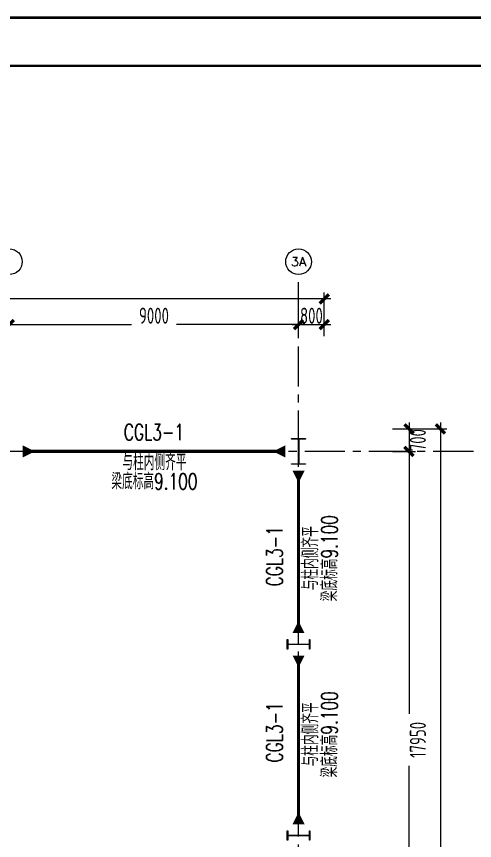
# Model space of a CAD drawing. Extents: x -1201378 to 2367219, y -619313 to 244905.
# Drawn here: x 807463 to 821719, y -195554 to -169915 of the extents above; entities that cross this region are included whole.
import ezdxf
from ezdxf.enums import TextEntityAlignment as Align

# ---------------------------------------------------------------- set-up
doc = ezdxf.new("R2010")
doc.units = 0
doc.header["$LTSCALE"] = 1000
doc.linetypes.add('CENTER', pattern=[2, 1.25, -0.25, 0.25, -0.25])
doc.layers.get('0').update_dxf_attribs({"linetype": 'CONTINUOUS'})
doc.layers.get('Defpoints').update_dxf_attribs({"linetype": 'CONTINUOUS'})
doc.layers.add('0-cxFrame', color=155, linetype='CONTINUOUS')
doc.layers.add('A-WINDOW', color=140, linetype='CONTINUOUS')
for name, color, linetype, lineweight in [('0-cxText', 131, 'CONTINUOUS', 25), ('S-axis', 111, 'CONTINUOUS', 0), ('S-bea', 40, 'CONTINUOUS', 0), ('S-col', 2, 'CONTINUOUS', 0), ('S-dote', 5, 'CENTER', 0), ('THIN', 7, 'CONTINUOUS', 0), ('梁', 4, 'CONTINUOUS', 18)]:
    doc.layers.add(name, color=color, linetype=linetype, lineweight=lineweight)
doc.styles.add('_TCH_AXIS', font='COMPLEX', dxfattribs={"bigfont": 'GBCBIG'})
doc.styles.add('cx_tuming', font='simhei.ttf')
doc.styles.add('cx_tuqian1', font='')
doc.styles.add('TSSD_Dimension', font='tssdeng.shx', dxfattribs={"width": 0.7, "bigfont": 'hztxt.shx'})
doc.styles.add('TSSD_Rein', font='tj-romans1.shx', dxfattribs={"width": 0.7, "bigfont": 'tj-hztxt.shx'})
doc.styles.add('黑体', font='simhei.ttf', dxfattribs={"width": 0.8})
doc.styles.get('cx_tuqian1').set_extended_font_data('SimSun')
doc.dimstyles.new('TSSD_200_200', dxfattribs={"dimtxt": 500, "dimasz": 200, "dimexe": 200, "dimexo": 500, "dimgap": 200, "dimtad": 1, "dimdec": 0, "dimzin": 0, "dimdsep": 46, "dimtxsty": 'TSSD_Dimension', "dimblk": 'ARCHTICK', "dimcen": 0, "dimdle": 200, "dimclrt": 7, "dimadec": 0, "dimazin": 0, "dimtfac": 1, "dimtdec": 0, "dimtix": 1, "dimtmove": 2, "dimatfit": 3, "dimfxl": 1, "dimtolj": 1, "dimtzin": 0, "dimarcsym": 0})

# ---------------------------------------------------------------- blocks, each defined once
blk = doc.blocks.new('w42343243')
at = {"layer": 'S-col'}
blk.add_lwpolyline([(-165069, 621020), (-164639, 621020), (-164639, 621002), (-164848, 621002), (-164848, 620238), (-164639, 620238), (-164639, 620220), (-165069, 620220), (-165069, 620238), (-164860, 620238), (-164860, 621002), (-165069, 621002)], close=True, dxfattribs=at)
blk = doc.blocks.new('42343')
at = {"layer": 'A-WINDOW'}
blk.add_blockref('w42343243', (36000, 100), dxfattribs=at)
blk = doc.blocks.new('_ArchTick')
at = {"color": 0, "linetype": 'ByBlock', "const_width": 0.5}
blk.add_lwpolyline([(-0.71, -0.71), (0.71, 0.71)], dxfattribs=at)
blk = doc.blocks.new('*D509')
at = {"layer": 'Defpoints', "color": 0, "transparency": 16777216}
for p in [(-81336, -282748), (-81336, -283448), (-80320, -283448)]:
    blk.add_point(p, dxfattribs=at)
at = {"layer": 'S-axis', "color": 0, "lineweight": -2, "transparency": 16777216}
for p, q in [((-80320, -282548), (-80320, -283648)), ((-80836, -282748), (-80120, -282748)), ((-80836, -283448), (-80120, -283448))]:
    blk.add_line(p, q, dxfattribs=at)
at = {"layer": 'S-axis', "color": 0, "lineweight": -2, "transparency": 16777216, "xscale": 200, "yscale": 200, "zscale": 200}
for p, rotation in [((-80320, -282748), 90), ((-80320, -283448), 270)]:
    blk.add_blockref('_ArchTick', p, dxfattribs=dict(at, rotation=rotation))
at = {"layer": 'S-axis', "color": 7, "transparency": 16777216, "insert": (-80045, -283098), "char_height": 500, "attachment_point": 5, "rotation": 90, "style": 'TSSD_Dimension'}
blk.add_mtext('\\A1;700', dxfattribs=at)
blk = doc.blocks.new('*D510')
at = {"layer": 'Defpoints', "color": 0, "transparency": 16777216}
for p in [(-81336, -283448), (-81336, -301398), (-80320, -301398)]:
    blk.add_point(p, dxfattribs=at)
at = {"layer": 'S-axis', "color": 0, "lineweight": -2, "transparency": 16777216}
for p, q in [((-80320, -283248), (-80320, -291617)), ((-80836, -283448), (-80120, -283448)), ((-80320, -301598), (-80320, -293229)), ((-80836, -301398), (-80120, -301398))]:
    blk.add_line(p, q, dxfattribs=at)
at = {"layer": 'S-axis', "color": 0, "lineweight": -2, "transparency": 16777216, "xscale": 200, "yscale": 200, "zscale": 200}
for p, rotation in [((-80320, -283448), 90), ((-80320, -301398), 270)]:
    blk.add_blockref('_ArchTick', p, dxfattribs=dict(at, rotation=rotation))
at = {"layer": 'S-axis', "color": 7, "transparency": 16777216, "insert": (-80045, -292423), "char_height": 500, "attachment_point": 5, "rotation": 90, "style": 'TSSD_Dimension'}
blk.add_mtext('\\A1;17950', dxfattribs=at)
blk = doc.blocks.new('*D457')
at = {"layer": 'Defpoints', "color": 0, "transparency": 16777216}
for p in [(-81236, -282748), (-81236, -355948), (-79341, -355948)]:
    blk.add_point(p, dxfattribs=at)
at = {"layer": 'S-axis', "color": 0, "lineweight": -2, "transparency": 16777216}
for p, q in [((-79341, -282548), (-79341, -318516)), ((-80736, -282748), (-79141, -282748)), ((-79341, -356148), (-79341, -320181)), ((-80736, -355948), (-79141, -355948))]:
    blk.add_line(p, q, dxfattribs=at)
at = {"layer": 'S-axis', "color": 0, "lineweight": -2, "transparency": 16777216, "xscale": 200, "yscale": 200, "zscale": 200}
for p, rotation in [((-79341, -282748), 90), ((-79341, -355948), 270)]:
    blk.add_blockref('_ArchTick', p, dxfattribs=dict(at, rotation=rotation))
at = {"layer": 'S-axis', "color": 7, "transparency": 16777216, "insert": (-79066, -319348), "char_height": 500, "attachment_point": 5, "rotation": 90, "style": 'TSSD_Dimension'}
blk.add_mtext('\\A1;73200', dxfattribs=at)
blk = doc.blocks.new('*D481')
at = {"layer": 'Defpoints', "color": 0, "transparency": 16777216}
for p in [(-83758, -279500), (-92758, -280358), (-83758, -280358)]:
    blk.add_point(p, dxfattribs=at)
at = {"layer": 'S-axis', "color": 0, "lineweight": -2, "transparency": 16777216}
for p, q in [((-92758, -279858), (-92758, -279300)), ((-83758, -279858), (-83758, -279300)), ((-92958, -279500), (-88957, -279500)), ((-83558, -279500), (-87560, -279500))]:
    blk.add_line(p, q, dxfattribs=at)
at = {"layer": 'S-axis', "color": 0, "lineweight": -2, "transparency": 16777216, "xscale": 200, "yscale": 200, "zscale": 200, "rotation": 180}
blk.add_blockref('_ArchTick', (-92758, -279500), dxfattribs=at)
at = {"layer": 'S-axis', "color": 0, "lineweight": -2, "transparency": 16777216, "xscale": 200, "yscale": 200, "zscale": 200}
blk.add_blockref('_ArchTick', (-83758, -279500), dxfattribs=at)
at = {"layer": 'S-axis', "color": 7, "transparency": 16777216, "insert": (-88258, -279225), "char_height": 500, "attachment_point": 5, "style": 'TSSD_Dimension'}
blk.add_mtext('\\A1;9000', dxfattribs=at)
blk = doc.blocks.new('*D482')
at = {"layer": 'Defpoints', "color": 0, "transparency": 16777216}
for p in [(-82958, -279500), (-83758, -280358), (-82958, -280358)]:
    blk.add_point(p, dxfattribs=at)
at = {"layer": 'S-axis', "color": 0, "lineweight": -2, "transparency": 16777216}
for p, q in [((-83758, -279858), (-83758, -279300)), ((-82958, -279858), (-82958, -279300)), ((-83958, -279500), (-82758, -279500))]:
    blk.add_line(p, q, dxfattribs=at)
at = {"layer": 'S-axis', "color": 0, "lineweight": -2, "transparency": 16777216, "xscale": 200, "yscale": 200, "zscale": 200, "rotation": 180}
blk.add_blockref('_ArchTick', (-83758, -279500), dxfattribs=at)
at = {"layer": 'S-axis', "color": 0, "lineweight": -2, "transparency": 16777216, "xscale": 200, "yscale": 200, "zscale": 200}
blk.add_blockref('_ArchTick', (-82958, -279500), dxfattribs=at)
at = {"layer": 'S-axis', "color": 7, "transparency": 16777216, "insert": (-83358, -279225), "char_height": 500, "attachment_point": 5, "style": 'TSSD_Dimension'}
blk.add_mtext('\\A1;800', dxfattribs=at)
blk = doc.blocks.new('*D483')
at = {"layer": 'Defpoints', "color": 0, "transparency": 16777216}
for p in [(-82958, -278700), (-268658, -280258), (-82958, -280258)]:
    blk.add_point(p, dxfattribs=at)
at = {"layer": 'S-axis', "color": 0, "lineweight": -2, "transparency": 16777216}
for p, q in [((-268858, -278700), (-176749, -278700)), ((-268658, -279758), (-268658, -278500)), ((-82758, -278700), (-174868, -278700)), ((-82958, -279758), (-82958, -278500))]:
    blk.add_line(p, q, dxfattribs=at)
at = {"layer": 'S-axis', "color": 0, "lineweight": -2, "transparency": 16777216, "xscale": 200, "yscale": 200, "zscale": 200, "rotation": 180}
blk.add_blockref('_ArchTick', (-268658, -278700), dxfattribs=at)
at = {"layer": 'S-axis', "color": 0, "lineweight": -2, "transparency": 16777216, "xscale": 200, "yscale": 200, "zscale": 200}
blk.add_blockref('_ArchTick', (-82958, -278700), dxfattribs=at)
at = {"layer": 'S-axis', "color": 7, "transparency": 16777216, "insert": (-175808, -278425), "char_height": 500, "attachment_point": 5, "style": 'TSSD_Dimension'}
blk.add_mtext('\\A1;185700', dxfattribs=at)
blk = doc.blocks.new('TK22.A0 L(Dragon)')
at = {"layer": '0-cxFrame', "color": 7, "const_width": 0.5}
blk.add_lwpolyline([(0, 0), (-1486, 0), (-1486, 841), (0, 841)], close=True, dxfattribs=at)
at = {"layer": '0-cxFrame', "const_width": 0.5}
blk.add_lwpolyline([(-80, 10), (-1466, 10), (-1466, 831), (-80, 831)], close=True, dxfattribs=at)
at = {"style": '黑体', "flags": 4}
blk.add_attdef('图幅', text='', height=3.3, dxfattribs=at).set_placement((-40, 3), align=Align.RIGHT)
at = {"layer": '0-cxText', "flags": 4}
for tag, height, style, p in [('建设单位', 3.5, 'cx_tuming', (-45, 240)), ('项目名称', 3.5, 'cx_tuming', (-45, 210)), ('子项名称', 3.5, 'cx_tuming', (-45, 180)), ('工程编号', 3.3, 'cx_tuqian1', (-35, 165)), ('图名1', 3.5, 'cx_tuming', (-45, 87)), ('图名2', 3.5, 'cx_tuming', (-45, 79)), ('图名3', 3.5, 'cx_tuming', (-45, 71)), ('出图日期', 3.3, 'cx_tuqian1', (-39, 60)), ('专业', 3.3, 'cx_tuqian1', (-55, 52)), ('图号', 3.3, 'cx_tuqian1', (-55, 44)), ('版次', 3.3, 'cx_tuqian1', (-20, 44))]:
    blk.add_attdef(tag, text='', height=height, dxfattribs=dict(at, style=style)).set_placement(p, align=Align.MIDDLE)
at = {"layer": 'Defpoints', "color": 6, "flags": 4}
for tag, height, style, p in [('tufu', 3.3, '黑体', (-12, 12)), ('dwfname', 4, 'cx_tuqian1', (-80, 3))]:
    blk.add_attdef(tag, text='', height=height, dxfattribs=dict(at, style=style)).set_placement(p, align=Align.RIGHT)
blk = doc.blocks.new('nt66')
at = {"layer": 'S-col'}
blk.add_lwpolyline([(-195790, 766820), (-195490, 766820), (-195490, 766808), (-195636, 766808), (-195636, 766132), (-195490, 766132), (-195490, 766120), (-195790, 766120), (-195790, 766132), (-195644, 766132), (-195644, 766808), (-195790, 766808)], close=True, dxfattribs=at)
blk = doc.blocks.new('3#轴网')
at = {"layer": 'S-axis'}
for centre in [(-92758.5, -277544.2), (-83758.5, -277544.2)]:
    blk.add_circle(centre, 400, dxfattribs=at)
at = {"layer": 'S-dote'}
for p, q in [((-83758.5, -363428.2), (-83758.5, -277944.2)), ((-78316.2, -283448.2), (-273210.6, -283448.2))]:
    blk.add_line(p, q, dxfattribs=at)
at = {"layer": 'S-axis', "style": '_TCH_AXIS'}
blk.add_text('3A', height=276.42, dxfattribs=at).set_placement((-84002, -277682.4), (-83515, -277682.4), align=Align.FIT)
at = {"layer": 'S-axis'}
for base, p1, p2, angle, picture, middle in [((-82958.5, -278700.4), (-268658.5, -280258.4), (-82958.5, -280258.4), 0, '*D483', (-175808.5, -278425.4)), ((-83758.5, -279500.4), (-92758.5, -280358.4), (-83758.5, -280358.4), 0, '*D481', (-88258.5, -279225.4)), ((-82958.5, -279500.4), (-83758.5, -280358.4), (-82958.5, -280358.4), 0, '*D482', (-83358.5, -279225.4)), ((-80320.4, -283448.2), (-81336.2, -282748.2), (-81336.2, -283448.2), 270, '*D509', (-80045.4, -283098.2)), ((-79340.7, -355948.2), (-81236.2, -282748.2), (-81236.2, -355948.2), 270, '*D457', (-79065.7, -319348.2)), ((-80320.4, -301398.2), (-81336.2, -283448.2), (-81336.2, -301398.2), 270, '*D510', (-80045.4, -292423.2))]:
    dim = blk.add_linear_dim(base=base, p1=p1, p2=p2, angle=angle, dimstyle='TSSD_200_200', dxfattribs=at)
    dim.commit()
    dim.dimension.update_dxf_attribs({"geometry": picture, "text_midpoint": middle, "dimtype": 161})

msp = doc.modelspace()

# ---------------------------------------------------------------- linework, layer by layer
at = {"layer": 'S-bea'}
for points in [[(807656.5, -183448.2, 375, 0, 0), (808031.5, -183448.2, 375, 0, 0)], [(815826.5, -183448.2, 375, 0, 0), (815451.5, -183448.2, 375, 0, 0)], [(816241.5, -184048.2, 375, 0, 0), (816241.5, -184423.2, 375, 0, 0)], [(816241.5, -189098.2, 375, 0, 0), (816241.5, -188723.2, 375, 0, 0)], [(816241.5, -189798.2, 375, 0, 0), (816241.5, -190173.2, 375, 0, 0)], [(816241.5, -195048.2, 375, 0, 0), (816241.5, -194673.2, 375, 0, 0)]]:
    msp.add_lwpolyline(points, format="xyseb", dxfattribs=at)
at = {"layer": '梁', "linetype": 'Continuous', "const_width": 100}
for points in [[(807656.5, -183448.2), (815826.5, -183448.2)], [(816241.5, -184048.2), (816241.5, -189098.2)], [(816241.5, -189798.2), (816241.5, -195048.2)]]:
    msp.add_lwpolyline(points, dxfattribs=at)

# ---------------------------------------------------------------- block references
at = {"layer": '0-cxFrame', "xscale": 150, "yscale": 150, "zscale": 150}
msp.add_blockref('TK22.A0 L(Dragon)', (835008.3, -296102.2), dxfattribs=at)
at = {"layer": 'S-axis'}
msp.add_blockref('3#轴网', (900000, 100000), dxfattribs=at)
at = {"layer": 'S-col'}
msp.add_blockref('42343', (945095.7, -804168.2), dxfattribs=at)
at = {"layer": 'S-col', "rotation": 90}
for p in [(1582711.7, 6191.8), (1582711.7, 241.8)]:
    msp.add_blockref('nt66', p, dxfattribs=at)

# ---------------------------------------------------------------- texts
at = {"layer": 'THIN', "style": 'TSSD_Rein', "width": 0.7}
for s, p in [('CGL3-1', (811741.5, -183248.2)), ('与柱内侧齐平', (811755.9, -184182.9)), ('与柱内侧齐平', (811755.9, -184182.9)), ('梁底标高9.100', (811755.9, -184779.6)), ('梁底标高9.100', (811755.9, -184779.6))]:
    msp.add_text(s, height=500, dxfattribs=at).set_placement(p, align=Align.BOTTOM_CENTER)
for s, p in [('梁底标高9.100', (817603.7, -186770.8)), ('与柱内侧齐平', (817007, -186770.8)), ('CGL3-1', (815895.6, -186709.7)), ('梁底标高9.100', (817603.7, -192251.5)), ('与柱内侧齐平', (817007, -192251.5)), ('CGL3-1', (815895.6, -192190.4))]:
    msp.add_text(s, height=500, rotation=90, dxfattribs=at).set_placement(p, align=Align.BOTTOM_CENTER)

doc.saveas('drawing.dxf')
